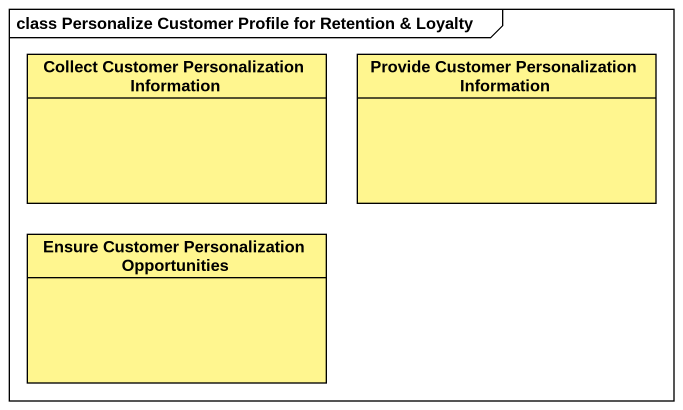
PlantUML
@startuml
mainframe class Personalize Customer Profile for Retention & Loyalty
hide circle
hide empty members
class "Collect Customer Personalization Information" as Collect_Customer #FFF68F
class "Provide Customer Personalization Information" as Provide_Customer #FFF68F
class "Ensure Customer Personalization Opportunities" as Ensure_Customer #FFF68F
@enduml
